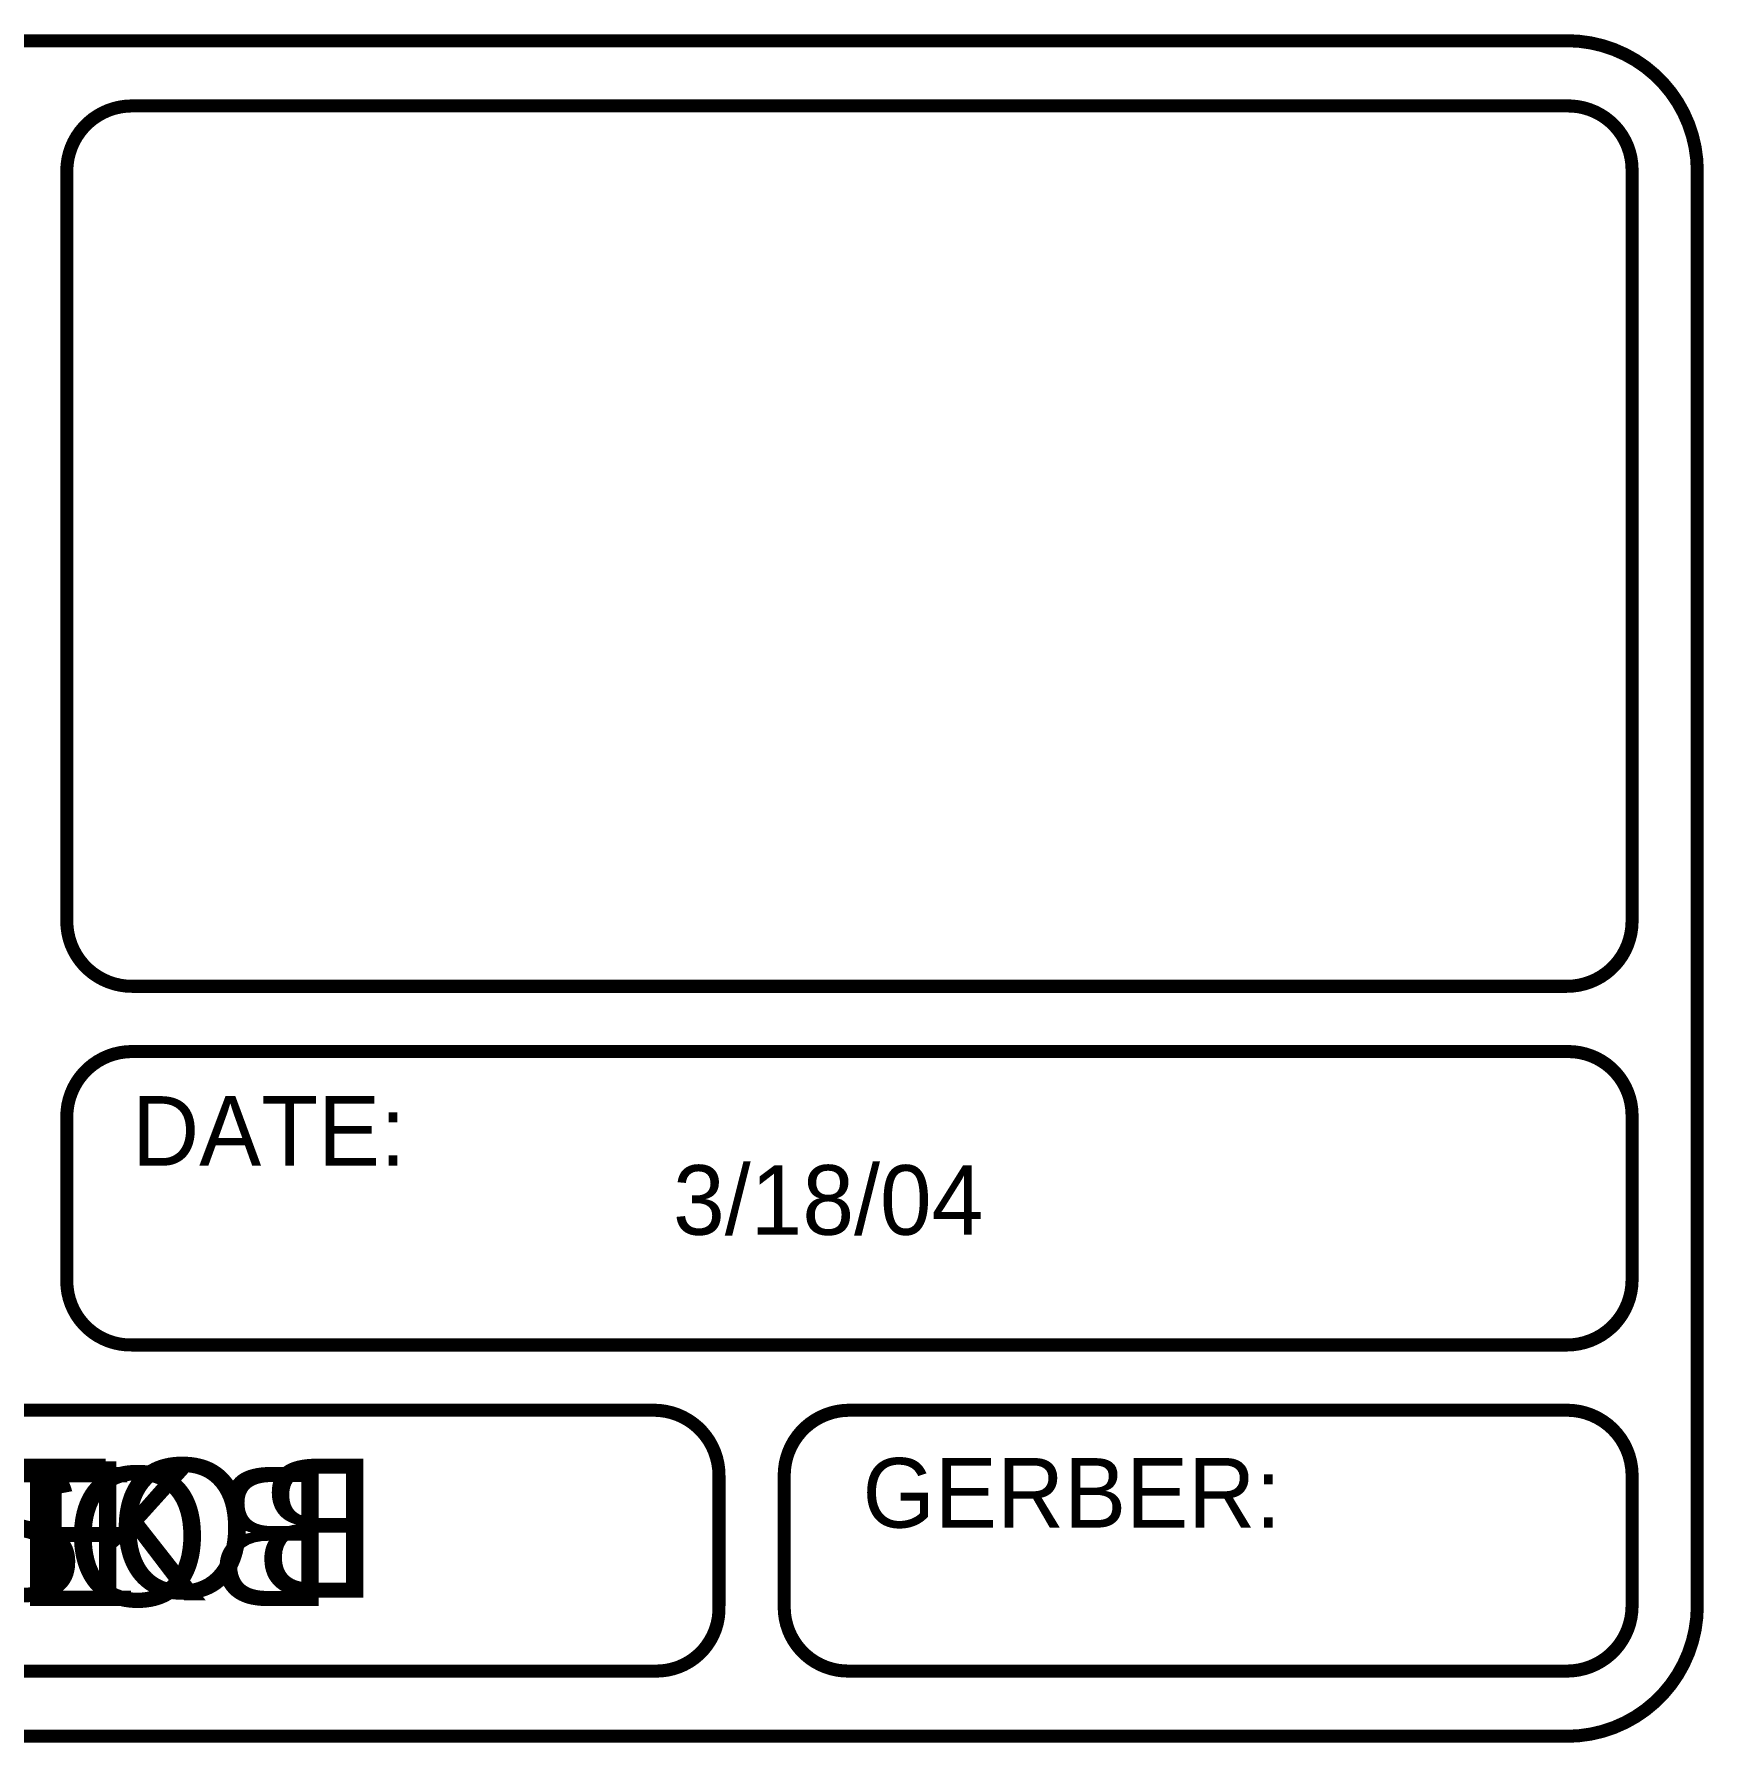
# Model space of a CAD drawing. Extents: x 7.64 to 12.05, y 5.46 to 10.77.
# Drawn here: x 10.774 to 12.054, y 5.456 to 6.766 of the extents above; entities that cross this region are included whole.
import ezdxf

# ---------------------------------------------------------------- set-up
doc = ezdxf.new("R2010")
doc.units = 0
for name, color, linetype in [('BOTTOMLAYER', 5, 'CONTINUOUS'), ('BOTTOMSOLDER', 6, 'CONTINUOUS'), ('MECHANICAL4', 56, 'CONTINUOUS'), ('TOPPASTE', 8, 'CONTINUOUS'), ('TOPSOLDER', 216, 'CONTINUOUS')]:
    doc.layers.add(name, color=color, linetype=linetype)

msp = doc.modelspace()

# ---------------------------------------------------------------- linework, layer by layer
at = {"layer": 'MECHANICAL4', "const_width": 0.01}
for points in [[(7.74892, 6.760823), (11.94892, 6.760823)], [(10.84892, 6.710823), (11.94892, 6.710823)], [(10.79892, 6.085823), (10.79892, 6.660823)], [(11.99892, 6.085823), (11.99892, 6.660823)], [(12.04892, 5.560823), (12.04892, 6.660823)], [(10.84892, 6.035823), (11.94892, 6.035823)], [(10.84892, 5.985823), (11.94892, 5.985823)], [(10.79892, 5.810823), (10.79892, 5.935823)], [(11.99892, 5.810823), (11.99892, 5.936823)], [(10.84892, 5.760823), (11.94892, 5.760823)], [(9.57392, 5.710823), (11.24892, 5.710823)], [(11.39892, 5.710823), (11.94892, 5.710823)], [(11.29892, 5.560823), (11.29892, 5.660823)], [(11.34892, 5.560823), (11.34892, 5.660823)], [(11.99892, 5.560823), (11.99892, 5.660823)], [(9.57392, 5.510823), (11.24892, 5.510823)], [(11.39892, 5.510823), (11.94892, 5.510823)], [(7.74892, 5.460823), (11.94892, 5.460823)]]:
    msp.add_lwpolyline(points, dxfattribs=at)
at = {"layer": 'MECHANICAL4', "const_width": 0.005}
for points in [[(11.94642, 6.760823, 1), (11.95142, 6.760823, 1)], [(11.94642, 6.760823, 1), (11.95142, 6.760823, 1)], [(10.84642, 6.710823, 1), (10.85142, 6.710823, 1)], [(10.84642, 6.710823, 1), (10.85142, 6.710823, 1)], [(11.94571, 6.710793, 1), (11.95071, 6.710793, 1)], [(11.94642, 6.710823, 1), (11.95142, 6.710823, 1)], [(10.79642, 6.660823, 1), (10.80142, 6.660823, 1)], [(10.79642, 6.660823, 1), (10.80142, 6.660823, 1)], [(11.99642, 6.661823, 1), (12.00142, 6.661823, 1)], [(11.99642, 6.660823, 1), (12.00142, 6.660823, 1)], [(12.04642, 6.660823, 1), (12.05142, 6.660823, 1)], [(12.04642, 6.660823, 1), (12.05142, 6.660823, 1)], [(10.79642, 6.085823, 1), (10.80142, 6.085823, 1)], [(10.79642, 6.085823, 1), (10.80142, 6.085823, 1)], [(11.99642, 6.085823, 1), (12.00142, 6.085823, 1)], [(11.99642, 6.085823, 1), (12.00142, 6.085823, 1)], [(10.84642, 6.035823, 1), (10.85142, 6.035823, 1)], [(10.84642, 6.035823, 1), (10.85142, 6.035823, 1)], [(11.94642, 6.035823, 1), (11.95142, 6.035823, 1)], [(11.94642, 6.035823, 1), (11.95142, 6.035823, 1)], [(10.84642, 5.985823, 1), (10.85142, 5.985823, 1)], [(10.84642, 5.985823, 1), (10.85142, 5.985823, 1)], [(11.94642, 5.985823, 1), (11.95142, 5.985823, 1)], [(11.94742, 5.985823, 1), (11.95242, 5.985823, 1)], [(10.79642, 5.935823, 1), (10.80142, 5.935823, 1)], [(10.79642, 5.935823, 1), (10.80142, 5.935823, 1)], [(11.99642, 5.936823, 1), (12.00142, 5.936823, 1)], [(11.99642, 5.936823, 1), (12.00142, 5.936823, 1)], [(10.79642, 5.810823, 1), (10.80142, 5.810823, 1)], [(10.79642, 5.809823, 1), (10.80142, 5.809823, 1)], [(11.99642, 5.810823, 1), (12.00142, 5.810823, 1)], [(11.99642, 5.810823, 1), (12.00142, 5.810823, 1)], [(10.846275, 5.76083, 1), (10.851275, 5.76083, 1)], [(10.84642, 5.760823, 1), (10.85142, 5.760823, 1)], [(11.94642, 5.760823, 1), (11.95142, 5.760823, 1)], [(11.94642, 5.760823, 1), (11.95142, 5.760823, 1)], [(11.24642, 5.710823, 1), (11.25142, 5.710823, 1)], [(11.24642, 5.710823, 1), (11.25142, 5.710823, 1)], [(11.39642, 5.710823, 1), (11.40142, 5.710823, 1)], [(11.39642, 5.710823, 1), (11.40142, 5.710823, 1)], [(11.94642, 5.710833, 1), (11.95142, 5.710833, 1)], [(11.94642, 5.710823, 1), (11.95142, 5.710823, 1)], [(11.29642, 5.660823, 1), (11.30142, 5.660823, 1)], [(11.29642, 5.660823, 1), (11.30142, 5.660823, 1)], [(11.34642, 5.660823, 1), (11.35142, 5.660823, 1)], [(11.34642, 5.660823, 1), (11.35142, 5.660823, 1)], [(11.99642, 5.660823, 1), (12.00142, 5.660823, 1)], [(11.996422, 5.661696, 1), (12.001422, 5.661696, 1)], [(11.296401, 5.560498, 1), (11.301401, 5.560498, 1)], [(11.29642, 5.560823, 1), (11.30142, 5.560823, 1)], [(11.34642, 5.560823, 1), (11.35142, 5.560823, 1)], [(11.34642, 5.559823, 1), (11.35142, 5.559823, 1)], [(11.99642, 5.560823, 1), (12.00142, 5.560823, 1)], [(11.99642, 5.560823, 1), (12.00142, 5.560823, 1)], [(12.04642, 5.560823, 1), (12.05142, 5.560823, 1)], [(12.04642, 5.560823, 1), (12.05142, 5.560823, 1)], [(11.24642, 5.510823, 1), (11.25142, 5.510823, 1)], [(11.247582, 5.51082, 1), (11.252582, 5.51082, 1)], [(11.396275, 5.51083, 1), (11.401275, 5.51083, 1)], [(11.39642, 5.510823, 1), (11.40142, 5.510823, 1)], [(11.94642, 5.510823, 1), (11.95142, 5.510823, 1)], [(11.94642, 5.510823, 1), (11.95142, 5.510823, 1)], [(11.94642, 5.460823, 1), (11.95142, 5.460823, 1)], [(11.94642, 5.460823, 1), (11.95142, 5.460823, 1)]]:
    msp.add_lwpolyline(points, format="xyb", close=True, dxfattribs=at)
at = {"layer": 'MECHANICAL4', "const_width": 0.01}
for points in [[(11.94892, 6.760823, -0.414214), (12.04892, 6.660823)], [(10.79892, 6.660823, -0.414214), (10.84892, 6.710823)], [(11.94821, 6.710793, -0.424475), (11.99892, 6.661823)], [(10.84892, 6.035823, -0.414214), (10.79892, 6.085823)], [(11.99892, 6.085823, -0.414214), (11.94892, 6.035823)], [(10.79892, 5.935823, -0.414214), (10.84892, 5.985823)], [(11.94992, 5.985823, -0.414214), (11.99892, 5.936823)], [(10.848775, 5.76083, -0.419335), (10.79892, 5.809823)], [(11.99892, 5.810823, -0.414214), (11.94892, 5.760823)], [(11.24892, 5.710823, -0.414214), (11.29892, 5.660823)], [(11.34892, 5.660823, -0.414214), (11.39892, 5.710823)], [(11.94892, 5.710833, -0.409111), (11.998922, 5.661696)], [(11.298901, 5.560498, -0.429634), (11.250082, 5.51082)], [(11.398775, 5.51083, -0.419335), (11.34892, 5.559823)], [(11.99892, 5.560823, -0.414214), (11.94892, 5.510823)], [(12.04892, 5.560823, -0.414214), (11.94892, 5.460823)]]:
    msp.add_lwpolyline(points, format="xyb", dxfattribs=at)

# ---------------------------------------------------------------- texts
at = {"layer": 'BOTTOMLAYER', "text_generation_flag": 2}
msp.add_text('BOTTOM LAYER', height=0.106666, dxfattribs=at).set_placement((11.038, 5.567))
at = {"layer": 'BOTTOMSOLDER', "text_generation_flag": 2}
msp.add_text('BOTTOM MASK', height=0.106666, dxfattribs=at).set_placement((11.003691, 5.560697))
at = {"layer": 'MECHANICAL4'}
for s, p in [('DATE:', (10.84892, 5.898323)), ('3/18/04', (11.263691, 5.845364)), ('GERBER:', (11.40892, 5.620823))]:
    msp.add_text(s, height=0.053334, dxfattribs=at).set_placement(p)
at = {"layer": 'TOPPASTE'}
msp.add_text('TOP PASTE', height=0.106666, dxfattribs=at).set_placement((10.053691, 5.560697))
at = {"layer": 'TOPSOLDER'}
msp.add_text('TOP MASK', height=0.106666, dxfattribs=at).set_placement((10.17, 5.565))

doc.saveas('drawing.dxf')
